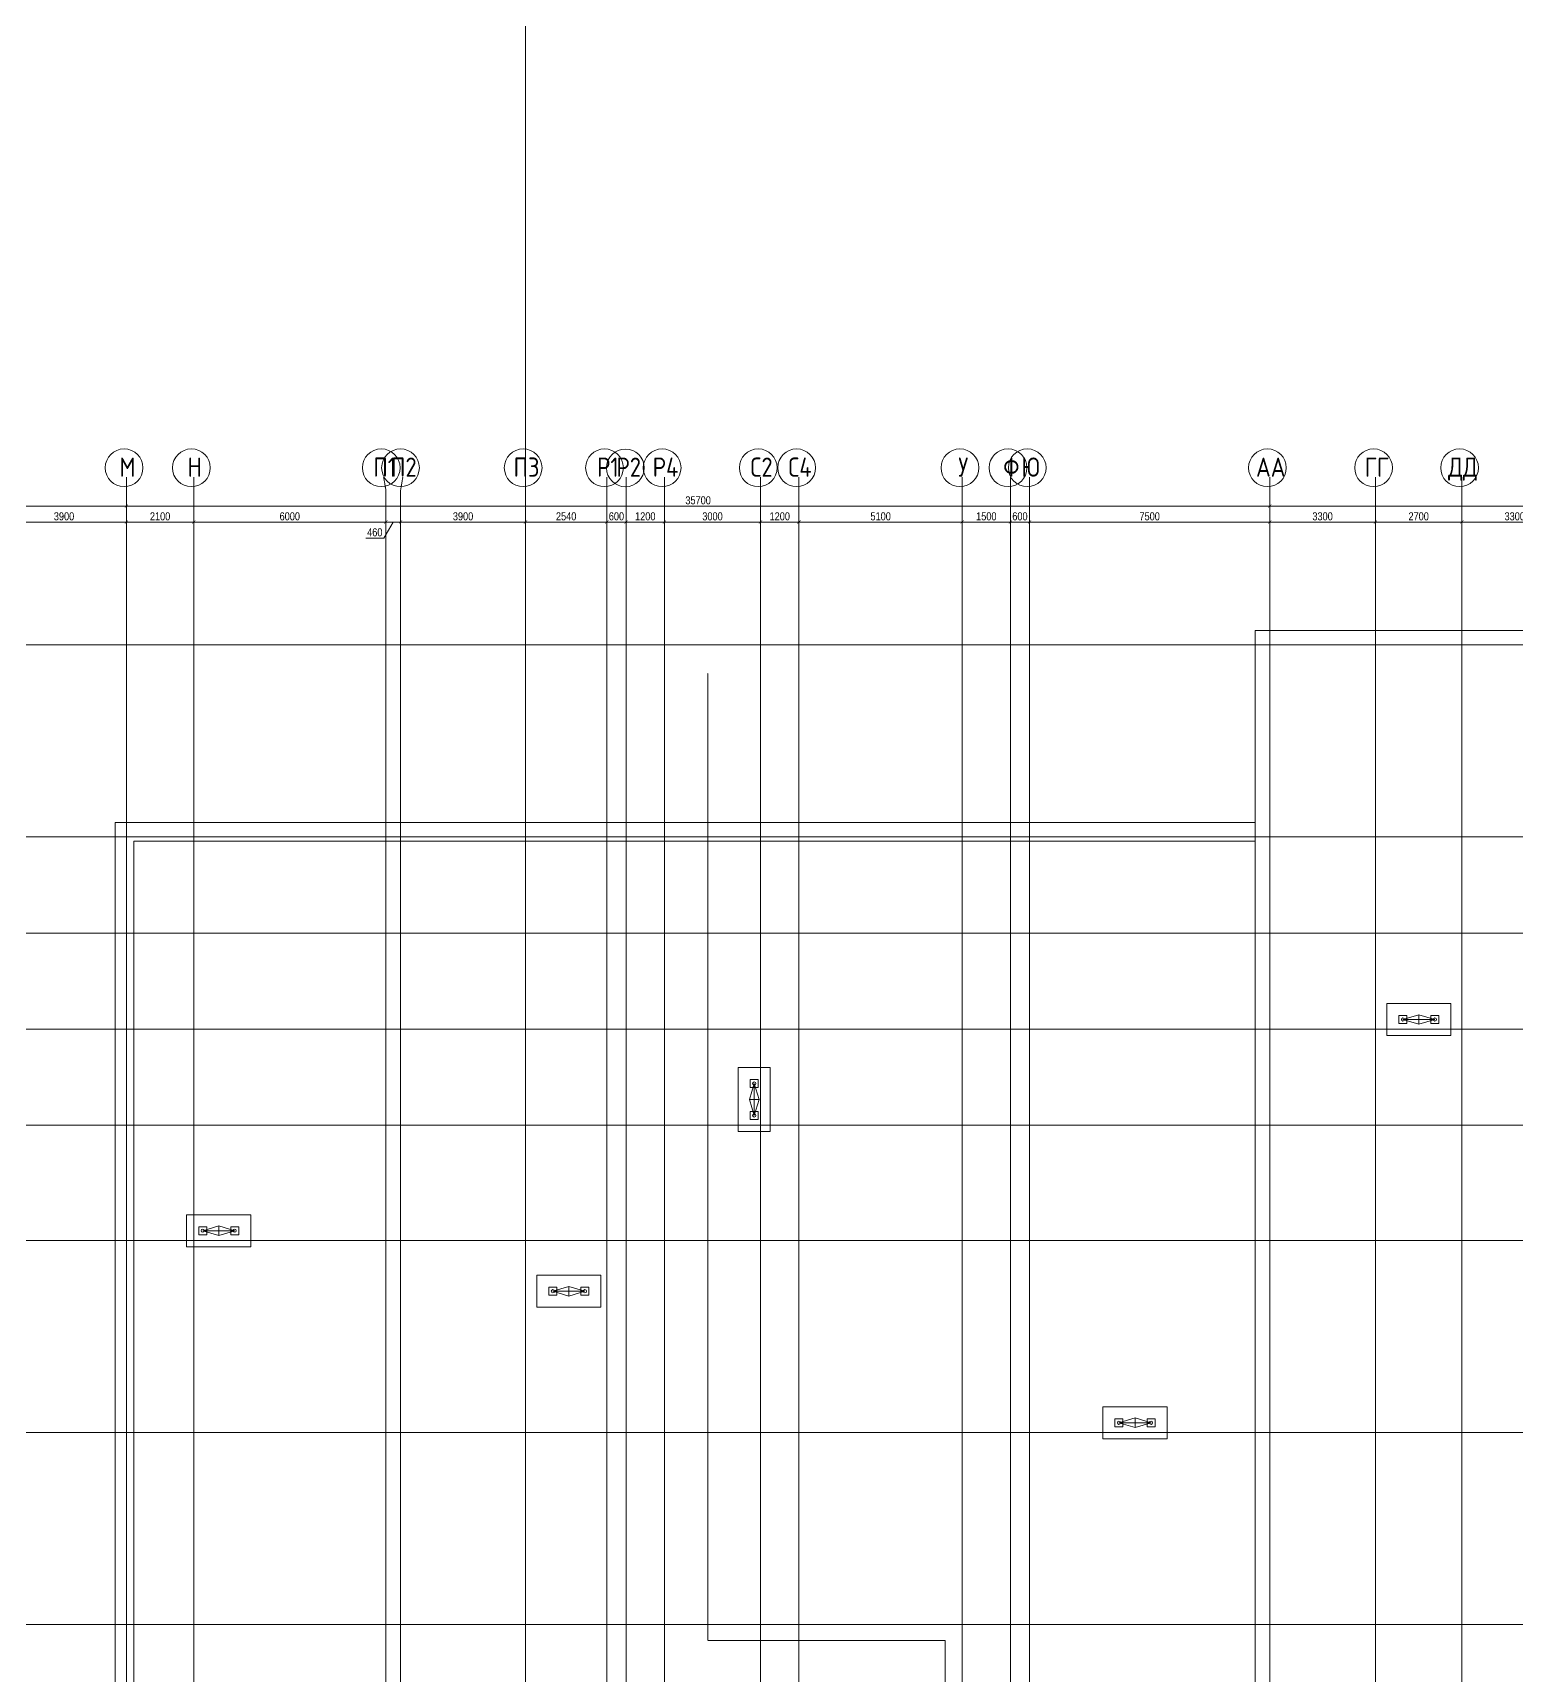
# Model space of a CAD drawing. Header units: millimetres. Extents: x -231292 to 573618, y -153144 to 564035.
# Drawn here: x 85006 to 131323, y 468720 to 520021 of the extents above; entities that cross this region are included whole.
import ezdxf
from ezdxf import colors
from ezdxf.entities.mleader import LeaderData, LeaderLine
from ezdxf.enums import TextEntityAlignment as Align
from ezdxf.math import Vec2, Vec3

# ---------------------------------------------------------------- set-up
doc = ezdxf.new("R2010")
doc.units = ezdxf.units.MM
doc.linetypes.add('CENTER2', pattern=[28.575, 19.05, -3.175, 3.175, -3.175])
doc.linetypes.add('DASHED', pattern=[19.05, 12.7, -6.35])
doc.layers.get('0').update_dxf_attribs({"color": 250})
doc.layers.get('Defpoints').update_dxf_attribs({"color": 250})
doc.layers.add('АР_Делит', color=250, linetype='Continuous', lineweight=0, plot=False)
for name, color, linetype, lineweight in [('АР_Разрезы марка', 250, 'Continuous', 13), ('АР_ФАСАД', 250, 'Continuous', 9), ('РД_Воронки с кровли', 250, 'Continuous', 18), ('РД_Оси_100', 250, 'Continuous', 0), ('РД_Оси_размер', 250, 'Continuous', 0)]:
    doc.layers.add(name, color=color, linetype=linetype, lineweight=lineweight)
doc.styles.add('style1', font='ARIALN.TTF')
doc.styles.add('ккк', font='isocpeur.ttf', dxfattribs={"width": 0.85, "oblique": 15})
doc.dimstyles.new('Dim100_ареал', dxfattribs={"dimscale": 100, "dimtxt": 2.5, "dimasz": 1, "dimexe": 1, "dimexo": 1, "dimgap": 0.5, "dimtad": 1, "dimzin": 12, "dimdsep": 46, "dimtxsty": 'style1', "dimblk": 'ARCHTICK', "dimcen": 1, "dimdle": 1, "dimclrd": 256, "dimclre": 256, "dimaunit": 1, "dimadec": 0, "dimazin": 3, "dimtfac": 1, "dimtmove": 1, "dimatfit": 3, "dimldrblk": 'OPEN30', "dimfxl": 2, "dimfxlon": 1, "dimtolj": 1, "dimtzin": 0, "dimlwd": 9, "dimlwe": 9, "dimarcsym": 0})

# ---------------------------------------------------------------- blocks, each defined once
blk = doc.blocks.new('_DotSmall')
at = {"color": 0, "linetype": 'ByBlock', "const_width": 0.5}
blk.add_lwpolyline([(-0.0625, 0, 1), (0.0625, 0, 1)], format="xyb", close=True, dxfattribs=at)
blk = doc.blocks.new('A-iden')
at = {"linetype": 'Continuous', "lineweight": 5}
blk.add_circle((-0.73, -4.06), 5.89, dxfattribs=at)
at = {"color": 0, "linetype": 'Continuous', "lineweight": 20, "style": 'ккк', "width": 0.85}
blk.add_attdef('ID', text='', height=6, dxfattribs=at).set_placement((0.31, -3.85), align=Align.MIDDLE_CENTER)
blk = doc.blocks.new('_ArchTick')
at = {"color": 0, "linetype": 'ByBlock', "const_width": 0.15}
blk.add_lwpolyline([(-0.5, -0.5), (0.5, 0.5)], dxfattribs=at)
blk = doc.blocks.new('*D445')
at = {"layer": 'Defpoints', "color": 0, "transparency": 16777216}
for p in [(37500, 139039), (0, 137039), (37500, 137039)]:
    blk.add_point(p, dxfattribs=at)
at = {"layer": 'РД_Оси_размер', "lineweight": 9, "transparency": 16777216}
for p, q in [((-100, 139039), (37600, 139039)), ((0, 138839), (0, 139139)), ((37500, 138839), (37500, 139139))]:
    blk.add_line(p, q, dxfattribs=at)
at = {"layer": 'РД_Оси_размер', "lineweight": 9, "transparency": 16777216, "xscale": 100, "yscale": 100, "zscale": 100, "rotation": 180}
blk.add_blockref('_ArchTick', (0, 139039), dxfattribs=at)
at = {"layer": 'РД_Оси_размер', "lineweight": 9, "transparency": 16777216, "xscale": 100, "yscale": 100, "zscale": 100}
blk.add_blockref('_ArchTick', (37500, 139039), dxfattribs=at)
at = {"layer": 'РД_Оси_размер', "color": 0, "transparency": 16777216, "insert": (18750, 139216), "char_height": 250, "attachment_point": 5, "style": 'style1'}
blk.add_mtext('\\A1;37500', dxfattribs=at)
blk = doc.blocks.new('_Open30')
at = {"color": 0, "linetype": 'ByBlock', "lineweight": -2}
for p, q in [((-1, 0.27), (0, 0)), ((0, 0), (-1, -0.27)), ((0, 0), (-1, 0))]:
    blk.add_line(p, q, dxfattribs=at)
blk = doc.blocks.new('*D446')
at = {"layer": 'Defpoints', "color": 0, "transparency": 16777216}
for p in [(73200, 139039), (37500, 137039), (73200, 137039)]:
    blk.add_point(p, dxfattribs=at)
at = {"layer": 'РД_Оси_размер', "lineweight": 9, "transparency": 16777216}
for p, q in [((37400, 139039), (73300, 139039)), ((37500, 138839), (37500, 139139)), ((73200, 138839), (73200, 139139))]:
    blk.add_line(p, q, dxfattribs=at)
at = {"layer": 'РД_Оси_размер', "lineweight": 9, "transparency": 16777216, "xscale": 100, "yscale": 100, "zscale": 100, "rotation": 180}
blk.add_blockref('_ArchTick', (37500, 139039), dxfattribs=at)
at = {"layer": 'РД_Оси_размер', "lineweight": 9, "transparency": 16777216, "xscale": 100, "yscale": 100, "zscale": 100}
blk.add_blockref('_ArchTick', (73200, 139039), dxfattribs=at)
at = {"layer": 'РД_Оси_размер', "color": 0, "transparency": 16777216, "insert": (55350, 139216), "char_height": 250, "attachment_point": 5, "style": 'style1'}
blk.add_mtext('\\A1;35700', dxfattribs=at)
blk = doc.blocks.new('*D47')
at = {"layer": 'Defpoints', "color": 0, "transparency": 16777216}
for p in [(114600, 139039), (73200, 137039), (114600, 137039)]:
    blk.add_point(p, dxfattribs=at)
at = {"layer": 'РД_Оси_размер', "color": 0, "lineweight": 5, "transparency": 16777216}
for p, q in [((73100, 139039), (114700, 139039)), ((73200, 138839), (73200, 139139)), ((114600, 138839), (114600, 139139))]:
    blk.add_line(p, q, dxfattribs=at)
at = {"layer": 'РД_Оси_размер', "color": 0, "lineweight": 5, "transparency": 16777216, "xscale": 100, "yscale": 100, "zscale": 100, "rotation": 180}
blk.add_blockref('_ArchTick', (73200, 139039), dxfattribs=at)
at = {"layer": 'РД_Оси_размер', "color": 0, "lineweight": 5, "transparency": 16777216, "xscale": 100, "yscale": 100, "zscale": 100}
blk.add_blockref('_ArchTick', (114600, 139039), dxfattribs=at)
at = {"layer": 'РД_Оси_размер', "color": 0, "transparency": 16777216, "insert": (93900, 139216), "char_height": 250, "attachment_point": 5, "style": 'style1'}
blk.add_mtext('\\A1;41400', dxfattribs=at)
blk = doc.blocks.new('*D462')
at = {"layer": 'Defpoints', "color": 0, "transparency": 16777216}
for p in [(37500, 138539), (33600, 137039), (37500, 137039)]:
    blk.add_point(p, dxfattribs=at)
at = {"layer": 'РД_Оси_размер', "lineweight": 9, "transparency": 16777216}
for p, q in [((33500, 138539), (37600, 138539)), ((33600, 138339), (33600, 138639)), ((37500, 138339), (37500, 138639))]:
    blk.add_line(p, q, dxfattribs=at)
at = {"layer": 'РД_Оси_размер', "lineweight": 9, "transparency": 16777216, "xscale": 100, "yscale": 100, "zscale": 100, "rotation": 180}
blk.add_blockref('_ArchTick', (33600, 138539), dxfattribs=at)
at = {"layer": 'РД_Оси_размер', "lineweight": 9, "transparency": 16777216, "xscale": 100, "yscale": 100, "zscale": 100}
blk.add_blockref('_ArchTick', (37500, 138539), dxfattribs=at)
at = {"layer": 'РД_Оси_размер', "color": 0, "transparency": 16777216, "insert": (35550, 138716), "char_height": 250, "attachment_point": 5, "style": 'style1'}
blk.add_mtext('\\A1;3900', dxfattribs=at)
blk = doc.blocks.new('*D463')
at = {"layer": 'Defpoints', "color": 0, "transparency": 16777216}
for p in [(39600, 138539), (37500, 137039), (39600, 137039)]:
    blk.add_point(p, dxfattribs=at)
at = {"layer": 'РД_Оси_размер', "lineweight": 9, "transparency": 16777216}
for p, q in [((37400, 138539), (39700, 138539)), ((37500, 138339), (37500, 138639)), ((39600, 138339), (39600, 138639))]:
    blk.add_line(p, q, dxfattribs=at)
at = {"layer": 'РД_Оси_размер', "lineweight": 9, "transparency": 16777216, "xscale": 100, "yscale": 100, "zscale": 100, "rotation": 180}
blk.add_blockref('_ArchTick', (37500, 138539), dxfattribs=at)
at = {"layer": 'РД_Оси_размер', "lineweight": 9, "transparency": 16777216, "xscale": 100, "yscale": 100, "zscale": 100}
blk.add_blockref('_ArchTick', (39600, 138539), dxfattribs=at)
at = {"layer": 'РД_Оси_размер', "color": 0, "transparency": 16777216, "insert": (38550, 138716), "char_height": 250, "attachment_point": 5, "style": 'style1'}
blk.add_mtext('\\A1;2100', dxfattribs=at)
blk = doc.blocks.new('*D464')
at = {"layer": 'Defpoints', "color": 0, "transparency": 16777216}
for p in [(45600, 138539), (39600, 137039), (45600, 137039)]:
    blk.add_point(p, dxfattribs=at)
at = {"layer": 'РД_Оси_размер', "lineweight": 9, "transparency": 16777216}
for p, q in [((39500, 138539), (45700, 138539)), ((39600, 138339), (39600, 138639)), ((45600, 138339), (45600, 138639))]:
    blk.add_line(p, q, dxfattribs=at)
at = {"layer": 'РД_Оси_размер', "lineweight": 9, "transparency": 16777216, "xscale": 100, "yscale": 100, "zscale": 100, "rotation": 180}
blk.add_blockref('_ArchTick', (39600, 138539), dxfattribs=at)
at = {"layer": 'РД_Оси_размер', "lineweight": 9, "transparency": 16777216, "xscale": 100, "yscale": 100, "zscale": 100}
blk.add_blockref('_ArchTick', (45600, 138539), dxfattribs=at)
at = {"layer": 'РД_Оси_размер', "color": 0, "transparency": 16777216, "insert": (42600, 138716), "char_height": 250, "attachment_point": 5, "style": 'style1'}
blk.add_mtext('\\A1;6000', dxfattribs=at)
blk = doc.blocks.new('*D465')
at = {"layer": 'Defpoints', "color": 0, "transparency": 16777216}
for p in [(46060, 138539), (45600, 137039), (46060, 137039)]:
    blk.add_point(p, dxfattribs=at)
at = {"layer": 'РД_Оси_размер', "lineweight": 9, "transparency": 16777216}
for p, q in [((45500, 138539), (46160, 138539)), ((45830, 138539), (45534, 138039)), ((45600, 138339), (45600, 138639)), ((46060, 138339), (46060, 138639)), ((45534, 138039), (44974, 138039))]:
    blk.add_line(p, q, dxfattribs=at)
at = {"layer": 'РД_Оси_размер', "lineweight": 9, "transparency": 16777216, "xscale": 100, "yscale": 100, "zscale": 100, "rotation": 180}
blk.add_blockref('_ArchTick', (45600, 138539), dxfattribs=at)
at = {"layer": 'РД_Оси_размер', "lineweight": 9, "transparency": 16777216, "xscale": 100, "yscale": 100, "zscale": 100}
blk.add_blockref('_ArchTick', (46060, 138539), dxfattribs=at)
at = {"layer": 'РД_Оси_размер', "color": 0, "transparency": 16777216, "insert": (45254, 138216), "char_height": 250, "attachment_point": 5, "style": 'style1'}
blk.add_mtext('\\A1;460', dxfattribs=at)
blk = doc.blocks.new('*D466')
at = {"layer": 'Defpoints', "color": 0, "transparency": 16777216}
for p in [(49960, 138539), (46060, 137039), (49960, 137039)]:
    blk.add_point(p, dxfattribs=at)
at = {"layer": 'РД_Оси_размер', "lineweight": 9, "transparency": 16777216}
for p, q in [((45960, 138539), (50060, 138539)), ((46060, 138339), (46060, 138639)), ((49960, 138339), (49960, 138639))]:
    blk.add_line(p, q, dxfattribs=at)
at = {"layer": 'РД_Оси_размер', "lineweight": 9, "transparency": 16777216, "xscale": 100, "yscale": 100, "zscale": 100, "rotation": 180}
blk.add_blockref('_ArchTick', (46060, 138539), dxfattribs=at)
at = {"layer": 'РД_Оси_размер', "lineweight": 9, "transparency": 16777216, "xscale": 100, "yscale": 100, "zscale": 100}
blk.add_blockref('_ArchTick', (49960, 138539), dxfattribs=at)
at = {"layer": 'РД_Оси_размер', "color": 0, "transparency": 16777216, "insert": (48010, 138716), "char_height": 250, "attachment_point": 5, "style": 'style1'}
blk.add_mtext('\\A1;3900', dxfattribs=at)
blk = doc.blocks.new('*D467')
at = {"layer": 'Defpoints', "color": 0, "transparency": 16777216}
for p in [(52500, 138539), (49960, 137039), (52500, 137039)]:
    blk.add_point(p, dxfattribs=at)
at = {"layer": 'РД_Оси_размер', "lineweight": 9, "transparency": 16777216}
for p, q in [((49860, 138539), (52600, 138539)), ((49960, 138339), (49960, 138639)), ((52500, 138339), (52500, 138639))]:
    blk.add_line(p, q, dxfattribs=at)
at = {"layer": 'РД_Оси_размер', "lineweight": 9, "transparency": 16777216, "xscale": 100, "yscale": 100, "zscale": 100, "rotation": 180}
blk.add_blockref('_ArchTick', (49960, 138539), dxfattribs=at)
at = {"layer": 'РД_Оси_размер', "lineweight": 9, "transparency": 16777216, "xscale": 100, "yscale": 100, "zscale": 100}
blk.add_blockref('_ArchTick', (52500, 138539), dxfattribs=at)
at = {"layer": 'РД_Оси_размер', "color": 0, "transparency": 16777216, "insert": (51230, 138716), "char_height": 250, "attachment_point": 5, "style": 'style1'}
blk.add_mtext('\\A1;2540', dxfattribs=at)
blk = doc.blocks.new('*D468')
at = {"layer": 'Defpoints', "color": 0, "transparency": 16777216}
for p in [(53100, 138539), (52500, 137039), (53100, 137039)]:
    blk.add_point(p, dxfattribs=at)
at = {"layer": 'РД_Оси_размер', "lineweight": 9, "transparency": 16777216}
for p, q in [((52400, 138539), (53200, 138539)), ((52500, 138339), (52500, 138639)), ((53100, 138339), (53100, 138639))]:
    blk.add_line(p, q, dxfattribs=at)
at = {"layer": 'РД_Оси_размер', "lineweight": 9, "transparency": 16777216, "xscale": 100, "yscale": 100, "zscale": 100, "rotation": 180}
blk.add_blockref('_ArchTick', (52500, 138539), dxfattribs=at)
at = {"layer": 'РД_Оси_размер', "lineweight": 9, "transparency": 16777216, "xscale": 100, "yscale": 100, "zscale": 100}
blk.add_blockref('_ArchTick', (53100, 138539), dxfattribs=at)
at = {"layer": 'РД_Оси_размер', "color": 0, "transparency": 16777216, "insert": (52800, 138716), "char_height": 250, "attachment_point": 5, "style": 'style1'}
blk.add_mtext('\\A1;600', dxfattribs=at)
blk = doc.blocks.new('*D469')
at = {"layer": 'Defpoints', "color": 0, "transparency": 16777216}
for p in [(54300, 138539), (53100, 137039), (54300, 137039)]:
    blk.add_point(p, dxfattribs=at)
at = {"layer": 'РД_Оси_размер', "lineweight": 9, "transparency": 16777216}
for p, q in [((53000, 138539), (54400, 138539)), ((53100, 138339), (53100, 138639)), ((54300, 138339), (54300, 138639))]:
    blk.add_line(p, q, dxfattribs=at)
at = {"layer": 'РД_Оси_размер', "lineweight": 9, "transparency": 16777216, "xscale": 100, "yscale": 100, "zscale": 100, "rotation": 180}
blk.add_blockref('_ArchTick', (53100, 138539), dxfattribs=at)
at = {"layer": 'РД_Оси_размер', "lineweight": 9, "transparency": 16777216, "xscale": 100, "yscale": 100, "zscale": 100}
blk.add_blockref('_ArchTick', (54300, 138539), dxfattribs=at)
at = {"layer": 'РД_Оси_размер', "color": 0, "transparency": 16777216, "insert": (53700, 138716), "char_height": 250, "attachment_point": 5, "style": 'style1'}
blk.add_mtext('\\A1;1200', dxfattribs=at)
blk = doc.blocks.new('*D470')
at = {"layer": 'Defpoints', "color": 0, "transparency": 16777216}
for p in [(57300, 138539), (54300, 137039), (57300, 137039)]:
    blk.add_point(p, dxfattribs=at)
at = {"layer": 'РД_Оси_размер', "lineweight": 9, "transparency": 16777216}
for p, q in [((54200, 138539), (57400, 138539)), ((54300, 138339), (54300, 138639)), ((57300, 138339), (57300, 138639))]:
    blk.add_line(p, q, dxfattribs=at)
at = {"layer": 'РД_Оси_размер', "lineweight": 9, "transparency": 16777216, "xscale": 100, "yscale": 100, "zscale": 100, "rotation": 180}
blk.add_blockref('_ArchTick', (54300, 138539), dxfattribs=at)
at = {"layer": 'РД_Оси_размер', "lineweight": 9, "transparency": 16777216, "xscale": 100, "yscale": 100, "zscale": 100}
blk.add_blockref('_ArchTick', (57300, 138539), dxfattribs=at)
at = {"layer": 'РД_Оси_размер', "color": 0, "transparency": 16777216, "insert": (55800, 138716), "char_height": 250, "attachment_point": 5, "style": 'style1'}
blk.add_mtext('\\A1;3000', dxfattribs=at)
blk = doc.blocks.new('*D471')
at = {"layer": 'Defpoints', "color": 0, "transparency": 16777216}
for p in [(58500, 138539), (57300, 137039), (58500, 137039)]:
    blk.add_point(p, dxfattribs=at)
at = {"layer": 'РД_Оси_размер', "lineweight": 9, "transparency": 16777216}
for p, q in [((57200, 138539), (58600, 138539)), ((57300, 138339), (57300, 138639)), ((58500, 138339), (58500, 138639))]:
    blk.add_line(p, q, dxfattribs=at)
at = {"layer": 'РД_Оси_размер', "lineweight": 9, "transparency": 16777216, "xscale": 100, "yscale": 100, "zscale": 100, "rotation": 180}
blk.add_blockref('_ArchTick', (57300, 138539), dxfattribs=at)
at = {"layer": 'РД_Оси_размер', "lineweight": 9, "transparency": 16777216, "xscale": 100, "yscale": 100, "zscale": 100}
blk.add_blockref('_ArchTick', (58500, 138539), dxfattribs=at)
at = {"layer": 'РД_Оси_размер', "color": 0, "transparency": 16777216, "insert": (57900, 138716), "char_height": 250, "attachment_point": 5, "style": 'style1'}
blk.add_mtext('\\A1;1200', dxfattribs=at)
blk = doc.blocks.new('*D472')
at = {"layer": 'Defpoints', "color": 0, "transparency": 16777216}
for p in [(63600, 138539), (58500, 137039), (63600, 137039)]:
    blk.add_point(p, dxfattribs=at)
at = {"layer": 'РД_Оси_размер', "lineweight": 9, "transparency": 16777216}
for p, q in [((58400, 138539), (63700, 138539)), ((58500, 138339), (58500, 138639)), ((63600, 138339), (63600, 138639))]:
    blk.add_line(p, q, dxfattribs=at)
at = {"layer": 'РД_Оси_размер', "lineweight": 9, "transparency": 16777216, "xscale": 100, "yscale": 100, "zscale": 100, "rotation": 180}
blk.add_blockref('_ArchTick', (58500, 138539), dxfattribs=at)
at = {"layer": 'РД_Оси_размер', "lineweight": 9, "transparency": 16777216, "xscale": 100, "yscale": 100, "zscale": 100}
blk.add_blockref('_ArchTick', (63600, 138539), dxfattribs=at)
at = {"layer": 'РД_Оси_размер', "color": 0, "transparency": 16777216, "insert": (61050, 138716), "char_height": 250, "attachment_point": 5, "style": 'style1'}
blk.add_mtext('\\A1;5100', dxfattribs=at)
blk = doc.blocks.new('*D473')
at = {"layer": 'Defpoints', "color": 0, "transparency": 16777216}
for p in [(65100, 138539), (63600, 137039), (65100, 137039)]:
    blk.add_point(p, dxfattribs=at)
at = {"layer": 'РД_Оси_размер', "lineweight": 9, "transparency": 16777216}
for p, q in [((63500, 138539), (65200, 138539)), ((63600, 138339), (63600, 138639)), ((65100, 138339), (65100, 138639))]:
    blk.add_line(p, q, dxfattribs=at)
at = {"layer": 'РД_Оси_размер', "lineweight": 9, "transparency": 16777216, "xscale": 100, "yscale": 100, "zscale": 100, "rotation": 180}
blk.add_blockref('_ArchTick', (63600, 138539), dxfattribs=at)
at = {"layer": 'РД_Оси_размер', "lineweight": 9, "transparency": 16777216, "xscale": 100, "yscale": 100, "zscale": 100}
blk.add_blockref('_ArchTick', (65100, 138539), dxfattribs=at)
at = {"layer": 'РД_Оси_размер', "color": 0, "transparency": 16777216, "insert": (64350, 138716), "char_height": 250, "attachment_point": 5, "style": 'style1'}
blk.add_mtext('\\A1;1500', dxfattribs=at)
blk = doc.blocks.new('*D474')
at = {"layer": 'Defpoints', "color": 0, "transparency": 16777216}
for p in [(65700, 138539), (65100, 137039), (65700, 137039)]:
    blk.add_point(p, dxfattribs=at)
at = {"layer": 'РД_Оси_размер', "lineweight": 9, "transparency": 16777216}
for p, q in [((65000, 138539), (65800, 138539)), ((65100, 138339), (65100, 138639)), ((65700, 138339), (65700, 138639))]:
    blk.add_line(p, q, dxfattribs=at)
at = {"layer": 'РД_Оси_размер', "lineweight": 9, "transparency": 16777216, "xscale": 100, "yscale": 100, "zscale": 100, "rotation": 180}
blk.add_blockref('_ArchTick', (65100, 138539), dxfattribs=at)
at = {"layer": 'РД_Оси_размер', "lineweight": 9, "transparency": 16777216, "xscale": 100, "yscale": 100, "zscale": 100}
blk.add_blockref('_ArchTick', (65700, 138539), dxfattribs=at)
at = {"layer": 'РД_Оси_размер', "color": 0, "transparency": 16777216, "insert": (65400, 138716), "char_height": 250, "attachment_point": 5, "style": 'style1'}
blk.add_mtext('\\A1;600', dxfattribs=at)
blk = doc.blocks.new('*D475')
at = {"layer": 'Defpoints', "color": 0, "transparency": 16777216}
for p in [(73200, 138539), (65700, 137039), (73200, 137039)]:
    blk.add_point(p, dxfattribs=at)
at = {"layer": 'РД_Оси_размер', "lineweight": 9, "transparency": 16777216}
for p, q in [((65600, 138539), (73300, 138539)), ((65700, 138339), (65700, 138639)), ((73200, 138339), (73200, 138639))]:
    blk.add_line(p, q, dxfattribs=at)
at = {"layer": 'РД_Оси_размер', "lineweight": 9, "transparency": 16777216, "xscale": 100, "yscale": 100, "zscale": 100, "rotation": 180}
blk.add_blockref('_ArchTick', (65700, 138539), dxfattribs=at)
at = {"layer": 'РД_Оси_размер', "lineweight": 9, "transparency": 16777216, "xscale": 100, "yscale": 100, "zscale": 100}
blk.add_blockref('_ArchTick', (73200, 138539), dxfattribs=at)
at = {"layer": 'РД_Оси_размер', "color": 0, "transparency": 16777216, "insert": (69450, 138716), "char_height": 250, "attachment_point": 5, "style": 'style1'}
blk.add_mtext('\\A1;7500', dxfattribs=at)
blk = doc.blocks.new('*D476')
at = {"layer": 'Defpoints', "color": 0, "transparency": 16777216}
for p in [(76500, 138539), (73200, 137039), (76500, 137039)]:
    blk.add_point(p, dxfattribs=at)
at = {"layer": 'РД_Оси_размер', "lineweight": 9, "transparency": 16777216}
for p, q in [((73100, 138539), (76600, 138539)), ((73200, 138339), (73200, 138639)), ((76500, 138339), (76500, 138639))]:
    blk.add_line(p, q, dxfattribs=at)
at = {"layer": 'РД_Оси_размер', "lineweight": 9, "transparency": 16777216, "xscale": 100, "yscale": 100, "zscale": 100, "rotation": 180}
blk.add_blockref('_ArchTick', (73200, 138539), dxfattribs=at)
at = {"layer": 'РД_Оси_размер', "lineweight": 9, "transparency": 16777216, "xscale": 100, "yscale": 100, "zscale": 100}
blk.add_blockref('_ArchTick', (76500, 138539), dxfattribs=at)
at = {"layer": 'РД_Оси_размер', "color": 0, "transparency": 16777216, "insert": (74850, 138716), "char_height": 250, "attachment_point": 5, "style": 'style1'}
blk.add_mtext('\\A1;3300', dxfattribs=at)
blk = doc.blocks.new('*D477')
at = {"layer": 'Defpoints', "color": 0, "transparency": 16777216}
for p in [(79200, 138539), (76500, 137039), (79200, 137039)]:
    blk.add_point(p, dxfattribs=at)
at = {"layer": 'РД_Оси_размер', "lineweight": 9, "transparency": 16777216}
for p, q in [((76400, 138539), (79300, 138539)), ((76500, 138339), (76500, 138639)), ((79200, 138339), (79200, 138639))]:
    blk.add_line(p, q, dxfattribs=at)
at = {"layer": 'РД_Оси_размер', "lineweight": 9, "transparency": 16777216, "xscale": 100, "yscale": 100, "zscale": 100, "rotation": 180}
blk.add_blockref('_ArchTick', (76500, 138539), dxfattribs=at)
at = {"layer": 'РД_Оси_размер', "lineweight": 9, "transparency": 16777216, "xscale": 100, "yscale": 100, "zscale": 100}
blk.add_blockref('_ArchTick', (79200, 138539), dxfattribs=at)
at = {"layer": 'РД_Оси_размер', "color": 0, "transparency": 16777216, "insert": (77850, 138716), "char_height": 250, "attachment_point": 5, "style": 'style1'}
blk.add_mtext('\\A1;2700', dxfattribs=at)
blk = doc.blocks.new('*D478')
at = {"layer": 'Defpoints', "color": 0, "transparency": 16777216}
for p in [(82500, 138539), (79200, 137039), (82500, 137039)]:
    blk.add_point(p, dxfattribs=at)
at = {"layer": 'РД_Оси_размер', "lineweight": 9, "transparency": 16777216}
for p, q in [((79100, 138539), (82600, 138539)), ((79200, 138339), (79200, 138639)), ((82500, 138339), (82500, 138639))]:
    blk.add_line(p, q, dxfattribs=at)
at = {"layer": 'РД_Оси_размер', "lineweight": 9, "transparency": 16777216, "xscale": 100, "yscale": 100, "zscale": 100, "rotation": 180}
blk.add_blockref('_ArchTick', (79200, 138539), dxfattribs=at)
at = {"layer": 'РД_Оси_размер', "lineweight": 9, "transparency": 16777216, "xscale": 100, "yscale": 100, "zscale": 100}
blk.add_blockref('_ArchTick', (82500, 138539), dxfattribs=at)
at = {"layer": 'РД_Оси_размер', "color": 0, "transparency": 16777216, "insert": (80850, 138716), "char_height": 250, "attachment_point": 5, "style": 'style1'}
blk.add_mtext('\\A1;3300', dxfattribs=at)
blk = doc.blocks.new('A$Cd58bfb5e')
at = {"layer": 'РД_Воронки с кровли', "lineweight": 0, "ltscale": 2}
for p, q in [((-500, 0), (0, 150)), ((500, 0), (-500, 0)), ((0, 150), (500, 0)), ((0, -150), (0, 150)), ((500, 0), (0, -150)), ((0, -150), (-500, 0))]:
    blk.add_line(p, q, dxfattribs=at)
at = {"layer": 'РД_Воронки с кровли'}
for points in [[(1000, 500), (1000, -500), (-1000, -500), (-1000, 500)], [(625, -125), (625, 125), (375, 125), (375, -125)]]:
    blk.add_lwpolyline(points, close=True, dxfattribs=at)
at = {"layer": 'РД_Воронки с кровли', "linetype": 'Continuous', "lineweight": 0}
blk.add_lwpolyline([(-625, -125), (-375, -125), (-375, 125), (-625, 125)], close=True, dxfattribs=at)
at = {"layer": 'РД_Воронки с кровли', "lineweight": 0}
for centre in [(-500, 0), (500, 0)]:
    blk.add_circle(centre, 50, dxfattribs=at)
blk = doc.blocks.new('воронки с кровли')
at = {"layer": 'РД_Воронки с кровли', "lineweight": 70}
for p in [(-153591, 315273), (-191071, 308674), (-180135, 306783), (-162458, 302675)]:
    blk.add_blockref('A$Cd58bfb5e', p, dxfattribs=at)
at = {"layer": 'РД_Воронки с кровли', "lineweight": 70, "rotation": 90}
blk.add_blockref('A$Cd58bfb5e', (-174348, 312773), dxfattribs=at)
blk = doc.blocks.new('СОШ_2200_АР_ОСИ_М100_28.05.24')
at = {"layer": 'АР_Делит', "color": 5, "linetype": 'DASHED'}
blk.add_lwpolyline([(37145, 100855), (37145, 129155), (72745, 129155), (72745, 135155), (114955, 135155), (114955, -355)], dxfattribs=at)
at = {"layer": 'РД_Оси_100', "linetype": 'CENTER2'}
for p, q in [((37500, -6155), (37500, 139938.679)), ((49960, -6155), (49960, 139938.679)), ((63600, -6155), (63600, 139938.679)), ((65100, -6155), (65100, 139938.679)), ((73200, -6155), (73200, 139938.679)), ((79200, -6155), (79200, 139938.679)), ((-5954.958, 134700), (119910, 134700)), ((-5954.958, 128700), (119910, 128700)), ((-5954.958, 125700), (119910, 125700)), ((-5954.958, 122700), (119910, 122700)), ((-5954.958, 119700), (119910, 119700)), ((-5954.958, 116100), (119910, 116100)), ((35037.55, 116100), (119910, 116100)), ((-5954.958, 110100), (119910, 110100)), ((35037.55, 110100), (119910, 110100)), ((-5954.958, 104100), (119910, 104100))]:
    blk.add_line(p, q, dxfattribs=at)
at = {"layer": 'РД_Оси_100', "color": 1, "linetype": 'CENTER2'}
blk.add_line((39600, -6155), (39600, 139938.679), dxfattribs=at)
at = {"layer": 'РД_Оси_100', "linetype": 'CENTER2'}
for points in [[(45530, 139938.679), (45600, 139538.679), (45600, -6163.457)], [(46060, -6163.105), (46060, 139538.679), (46130, 139938.679)], [(52500, 139938.679), (52500, -5755), (52358.276, -6155)], [(53100, 139938.679), (53100, -5755), (52949.266, -6155)], [(54300, 139938.679), (54300, -6155)], [(57300, 139938.679), (57300, -6155)], [(58500, 139938.679), (58500, -6155)], [(65700, -6155), (65700, 139938.679)], [(76500, 139938.679), (76500, -6155)]]:
    blk.add_lwpolyline(points, dxfattribs=at)
at = {"layer": 'РД_Оси_100', "color": 0, "xscale": 100, "yscale": 100, "zscale": 100}
for p, values in [((37500, 140638.679), {'ID': 'М'}), ((39600, 140638.679), {'ID': 'Н'}), ((45530, 140638.679), {'ID': 'П1'}), ((52500, 140638.679), {'ID': 'Р1'}), ((53151.517, 140636.463), {'ID': 'Р2'}), ((54300, 140638.679), {'ID': 'Р4'}), ((57300, 140638.679), {'ID': 'С2'}), ((58500, 140638.679), {'ID': 'С4'}), ((63600, 140638.679), {'ID': 'У'}), ((65100, 140638.679), {'ID': 'Ф'}), ((65700, 140638.679), {'ID': 'Ю'}), ((73200, 140638.679), {'ID': 'АА'}), ((76514.62, 140638.679), {'ID': 'ГГ'}), ((79200, 140638.679), {'ID': 'ДД'})]:
    blk.add_blockref('A-iden', p, dxfattribs=at).add_auto_attribs(values)
at = {"layer": 'РД_Оси_100', "color": 1, "xscale": 100, "yscale": 100, "zscale": 100}
for p, values in [((46130, 140638.679), {'ID': 'П2'}), ((49960, 140638.679), {'ID': 'П3'})]:
    blk.add_blockref('A-iden', p, dxfattribs=at).add_auto_attribs(values)
at = {"layer": 'РД_Оси_размер'}
for base, p1, p2, picture, middle in [((37500, 139038.679), (0, 137038.679), (37500, 137038.679), '*D445', (18750, 139216.322)), ((73200, 139038.679), (37500, 137038.679), (73200, 137038.679), '*D446', (55350, 139216.322)), ((114600, 139038.679), (73200, 137038.679), (114600, 137038.679), '*D47', (93900, 139216.322)), ((37500, 138538.679), (33600, 137038.679), (37500, 137038.679), '*D462', (35550, 138716.322)), ((39600, 138538.679), (37500, 137038.679), (39600, 137038.679), '*D463', (38550, 138716.322)), ((45600, 138538.679), (39600, 137038.679), (45600, 137038.679), '*D464', (42600, 138716.322)), ((49960, 138538.679), (46060, 137038.679), (49960, 137038.679), '*D466', (48010, 138716.322)), ((52500, 138538.679), (49960, 137038.679), (52500, 137038.679), '*D467', (51230, 138716.322)), ((53100, 138538.679), (52500, 137038.679), (53100, 137038.679), '*D468', (52800, 138716.322)), ((54300, 138538.679), (53100, 137038.679), (54300, 137038.679), '*D469', (53700, 138716.322)), ((57300, 138538.679), (54300, 137038.679), (57300, 137038.679), '*D470', (55800, 138716.322)), ((58500, 138538.679), (57300, 137038.679), (58500, 137038.679), '*D471', (57900, 138716.322)), ((63600, 138538.679), (58500, 137038.679), (63600, 137038.679), '*D472', (61050, 138716.322)), ((65100, 138538.679), (63600, 137038.679), (65100, 137038.679), '*D473', (64350, 138716.322)), ((65700, 138538.679), (65100, 137038.679), (65700, 137038.679), '*D474', (65400, 138716.322)), ((73200, 138538.679), (65700, 137038.679), (73200, 137038.679), '*D475', (69450, 138716.322)), ((76500, 138538.679), (73200, 137038.679), (76500, 137038.679), '*D476', (74850, 138716.322)), ((79200, 138538.679), (76500, 137038.679), (79200, 137038.679), '*D477', (77850, 138716.322)), ((82500, 138538.679), (79200, 137038.679), (82500, 137038.679), '*D478', (80850, 138716.322))]:
    dim = blk.add_linear_dim(base=base, p1=p1, p2=p2, dimstyle='Dim100_ареал', dxfattribs=at)
    dim.commit()
    dim.dimension.update_dxf_attribs({"geometry": picture, "text_midpoint": middle})
dim = blk.add_linear_dim(base=(46060, 138538.679), p1=(45600, 137038.679), p2=(46060, 137038.679), dimstyle='Dim100_ареал', dxfattribs=at)
dim.commit()
dim.dimension.update_dxf_attribs({"geometry": '*D465', "text_midpoint": (45484.181, 138038.679), "dimtype": 160})

msp = doc.modelspace()

# ---------------------------------------------------------------- linework, layer by layer
at = {"layer": 'АР_Делит'}
msp.add_lwpolyline([(100388.768, 459188.078), (100388.768, 564035.468)], dxfattribs=at)
at = {"layer": 'АР_Разрезы марка', "linetype": 'DASHED', "lineweight": 0}
msp.add_lwpolyline([(112099.088, 365567.169), (112099.088, 432660.251), (113493.88, 432660.251), (113493.88, 469802.739), (106086.235, 469802.739), (106086.235, 500019.555)], dxfattribs=at)
at = {"layer": 'АР_ФАСАД'}
for points in [[(165383.768, 457581.753), (165383.768, 501356.753), (123173.768, 501356.753), (123173.768, 495356.753), (87573.768, 495356.753), (87573.768, 467056.753), (50073.768, 467056.753), (50073.768, 379346.753), (95593.768, 379346.753)], [(123173.768, 495356.753), (123173.768, 466471.753)], [(123173.768, 494771.753), (88158.768, 494771.753), (88158.768, 466471.753), (50658.768, 466471.753), (50658.768, 379931.753), (95593.768, 379931.753)]]:
    msp.add_lwpolyline(points, dxfattribs=at)

# ---------------------------------------------------------------- block references
at = {"layer": 'РД_Воронки с кровли', "lineweight": 0}
msp.add_blockref('воронки с кровли', (281879.593, 173928.913), dxfattribs=at)
at = {"layer": 'РД_Оси_100'}
msp.add_blockref('СОШ_2200_АР_ОСИ_М100_28.05.24', (50428.768, 366201.753), dxfattribs=at)

# ---------------------------------------------------------------- leaders
at = {"layer": 'АР_Делит'}
ml = msp.add_multileader_mtext('Standard', dxfattribs=at)
ml.set_content('предусмотреть лорбик_файерборд по мет.каркасу  от ФГ-15 до покрытия фермы/перекрытия', color=256, style='style1')
ml.set_leader_properties(color=256)
ml.build(insert=Vec2(0, 0))
ml.multileader.update_dxf_attribs({"has_dogleg": 0, "text_left_attachment_type": 6, "text_right_attachment_type": 6, "arrow_head_size": 500, "scale": 100})
ctx = ml.context
ctx.base_point, ctx.scale, ctx.char_height, ctx.arrow_head_size, ctx.landing_gap_size, ctx.plane_origin, ctx.plane_x_axis, ctx.plane_y_axis = Vec3(88386.092, 448523.465), 100, 300, 500, 50, Vec3(70706.091, 432922.418), Vec3(1, 0.00000001), Vec3(-0.00000001, 1)
ctx.left_attachment, ctx.right_attachment = 6, 6
notes = []
notes.append((ctx, [(1, (1, 1, 0), (88378.092, 448523.465), (1, 0.00000001), 8, [(0, [(97778.767, 450771.753)], 0, []), (1, [(62578.768, 519067.753)], 0, [])])]))
ctx.mtext.insert, ctx.mtext.text_direction, ctx.mtext.rotation, ctx.mtext.width, ctx.mtext.defined_height, ctx.mtext.flow_direction = Vec3(88436.092, 448906.753), Vec3(1, 0.00000001), 0.00000001, 4538.94863, 395.157, 5
ml = msp.add_multileader_mtext('Standard', dxfattribs=at)
ml.set_content('\\pxsm1;антипаника?', color=256, style='style1')
ml.set_leader_properties(color=256, linetype='ByLayer', lineweight=9)
ml.set_arrow_properties(name='DOTSMALL')
ml.build(insert=Vec2(0, 0))
ml.multileader.update_dxf_attribs({"text_left_attachment_type": 6, "text_right_attachment_type": 6, "text_bottom_attachment_type": 10, "dogleg_length": 25, "arrow_head_size": 100})
ctx = ml.context
ctx.base_point, ctx.char_height, ctx.arrow_head_size, ctx.landing_gap_size, ctx.plane_origin = Vec3(24041.442, 495680.342), 1000, 100, 50, Vec3(17228.694, 509247.7)
ctx.left_attachment, ctx.right_attachment, ctx.top_attachment = 6, 6, 10
notes.append((ctx, [(1, (1, 1, 0), (38331.797, 495680.342), (-1, 0), 7549.837, [(0, [(112428.768, 441505.414)], 0, [])])]))
ctx.mtext.insert, ctx.mtext.width, ctx.mtext.defined_height, ctx.mtext.line_spacing_factor, ctx.mtext.flow_direction = Vec3(24090.76, 496880.342), 12881.20192, 10741.778, 0.3, 5
for ctx, leaders in notes:
    for number, flags, end, landing, length, lines in leaders:
        leader = LeaderData()
        leader.index, (leader.has_last_leader_line, leader.has_dogleg_vector, leader.attachment_direction) = number, flags
        leader.last_leader_point, leader.dogleg_vector, leader.dogleg_length = Vec3(end), Vec3(landing), length
        for number, points, colour, breaks in lines:
            line = LeaderLine()
            line.index, line.vertices, line.color, line.breaks = number, Vec3.list(points), colors.encode_raw_color(colour), breaks
            leader.lines.append(line)
        ctx.leaders.append(leader)

doc.saveas('drawing.dxf')
